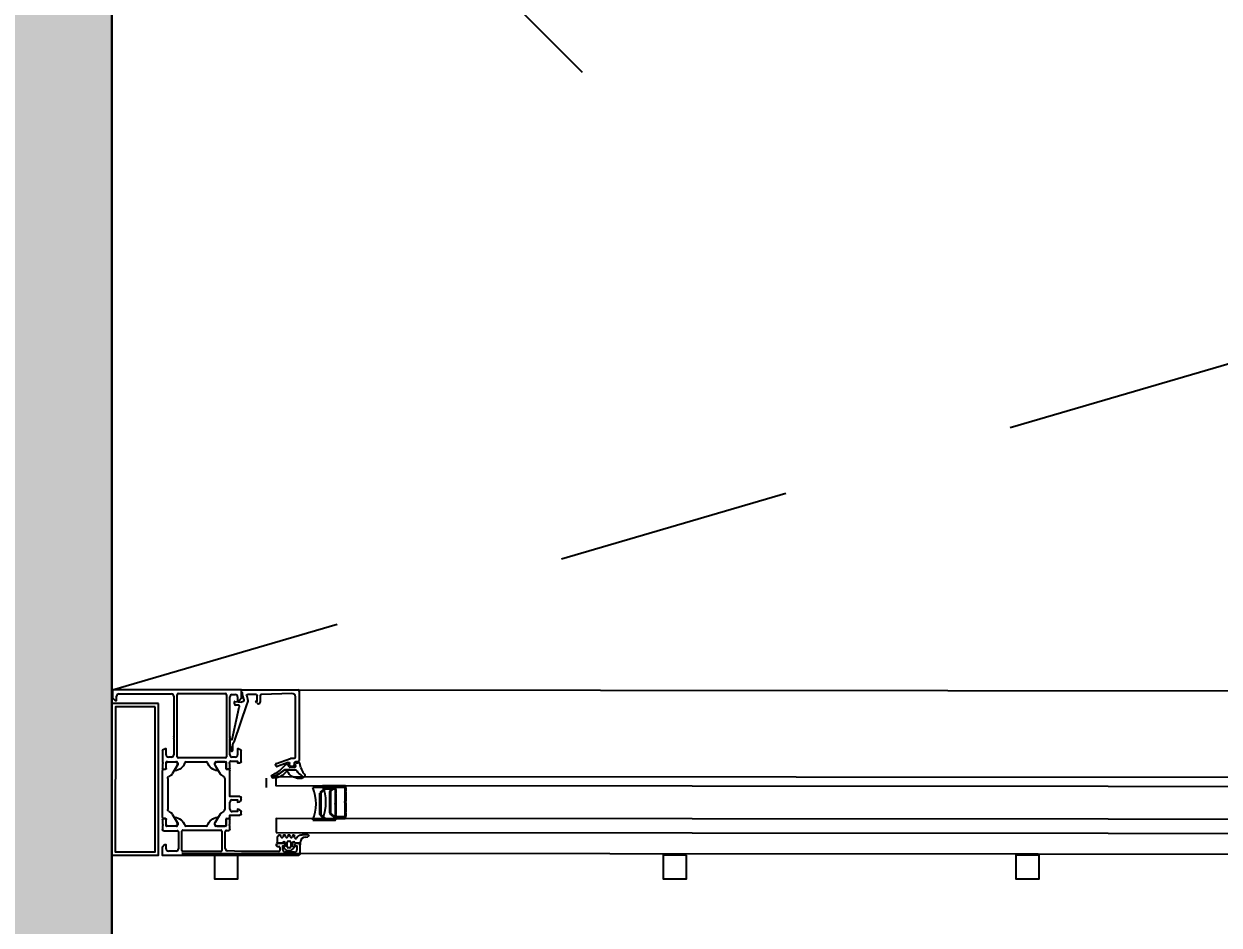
# Model space of a CAD drawing. Header units: metres. Extents: x 493 to 630, y -132 to -15.
# Drawn here: x 530.296 to 530.807, y -92.494 to -92.109 of the extents above; entities that cross this region are included whole.
import ezdxf

# ---------------------------------------------------------------- set-up
doc = ezdxf.new("R2010")
doc.units = ezdxf.units.M
doc.header["$MEASUREMENT"] = 0
doc.header["$PDMODE"] = 3
doc.linetypes.add('HIDDEN2', pattern=[0.1875, 0.125, -0.0625])
for name, color, linetype in [('a_caramida', 2, 'Continuous'), ('a_cote_50', 9, 'Continuous'), ('a_pereti_hasuri', 253, 'Continuous'), ('a_punctat', 40, 'HIDDEN2'), ('a_sticla', 4, 'Continuous'), ('a_tamplarie_ferestre', 6, 'Continuous'), ('a_vederi', 74, 'Continuous'), ('a_vederi subtiri', 124, 'Continuous')]:
    doc.layers.add(name, color=color, linetype=linetype)
doc.styles.get("Standard").update_dxf_attribs({"font": 'ARIALN.TTF'})
doc.dimstyles.new('50 cote', dxfattribs={"dimtxt": 0.09, "dimasz": 0.06, "dimexe": 0, "dimexo": 0, "dimgap": 0.018, "dimtad": 1, "dimdec": 1, "dimlfac": 100, "dimrnd": 0.5, "dimdsep": 46, "dimtxsty": 'Standard', "dimblk": 'OBLIQUE', "dimcen": 0.00045, "dimclrd": 256, "dimclrt": 4, "dimadec": 1, "dimazin": 0, "dimtfac": 1, "dimtdec": 1, "dimtix": 1, "dimtofl": 0, "dimtmove": 0, "dimatfit": 3, "dimldrblk": 'OBLIQUE', "dimfxl": 0, "dimtolj": 1, "dimtzin": 0, "dimarcsym": 0})

# ---------------------------------------------------------------- blocks, each defined once
blk = doc.blocks.new('_Oblique')
at = {"color": 0, "linetype": 'ByBlock', "lineweight": -2}
blk.add_line((-0.5, -0.5), (0.5, 0.5), dxfattribs=at)
blk = doc.blocks.new('*D618')
at = {"layer": 'a_cote_50', "lineweight": -2, "ltscale": 0.3}
blk.add_line((530.5045487134142, -92.09958062453569), (530.5045487134142, -91.6795806245357), dxfattribs=at)
at = {"layer": 'Defpoints', "color": 0, "ltscale": 0.3}
for p in [(530.1283166750782, -91.6795806245357), (530.5045487134142, -91.6795806245357), (530.1283166750782, -92.09958062453569)]:
    blk.add_point(p, dxfattribs=at)
at = {"layer": 'a_cote_50', "lineweight": -2, "ltscale": 0.3, "xscale": 0.06, "yscale": 0.06, "zscale": 0.06}
for p, rotation in [((530.5045487134142, -91.6795806245357), 90), ((530.5045487134142, -92.09958062453569), 270)]:
    blk.add_blockref('_Oblique', p, dxfattribs=dict(at, rotation=rotation))
at = {"layer": 'a_cote_50', "color": 4, "ltscale": 0.3, "insert": (530.4413645387893, -91.88958062453582), "char_height": 0.09, "attachment_point": 5, "rotation": 90}
blk.add_mtext('\\A1;42', dxfattribs=at)
blk = doc.blocks.new('__4FAFA3F2_FC5C_44BB_A64D_ECB77A95FE74_')
at = {"layer": 'a_vederi subtiri'}
for p, q in [((-125.4500011026394, 66.99999999985448), (-125.4500011026394, 70.99999999988358)), ((-125.4500011026394, 61.49999999988358), (-125.4500011026394, 66.99999999985448)), ((-125.0125011026394, 70.99999999988358), (-125.0125011026394, 66.99999999985448)), ((-125.0125011026394, 66.81066017167177), (-125.0125011026394, 70.74999999985448)), ((-125.0125011026394, 66.99999999985448), (-125.0125011026394, 66.81066017167177)), ((-124.6975011024624, 66.81066017167177), (-124.6975011024624, 70.74999999985448)), ((-123.2319736413192, 64.97422835521866), (-124.5975512915757, 66.53488852712326)), ((-124.3562511024065, 71.49999999985448), (-123.2625011026394, 71.49999999985448)), ((-124.3562511024065, 71.13999999989755), (-119.0254425092135, 71.13999999989755)), ((-123.2625011026394, 71.49999999985448), (-123.0437511024065, 71.25)), ((-123.0437511024065, 71.25), (-122.8250011026394, 71.49999999985448)), ((-122.8250011026394, 71.49999999985448), (-118.8896831609309, 71.49999999985448)), ((-118.010319044115, 71.49999999985448), (-114.0750011026394, 71.49999999985448)), ((-117.8745596958324, 71.13999999989755), (-112.5437511026394, 71.13999999989755)), ((-114.0750011026394, 71.49999999985448), (-113.8562511026394, 71.25)), ((-113.8562511026394, 71.25), (-113.6375011026394, 71.49999999985448)), ((-112.3024509134702, 66.53488852712326), (-113.6680285637267, 64.97422835521866)), ((-113.6375011026394, 71.49999999985448), (-112.5437511026394, 71.49999999985448)), ((-112.2025011025835, 70.74999999985448), (-112.2025011025835, 66.81066017167177)), ((-111.8875011026394, 66.99999999985448), (-111.8875011026394, 70.99999999988358)), ((-111.8875011026394, 70.74999999985448), (-111.8875011026394, 66.81066017167177)), ((-111.8875011026394, 66.81066017167177), (-111.8875011026394, 66.99999999985448)), ((-111.4500011026394, 70.99999999988358), (-111.4500011026394, 66.99999999985448)), ((-111.4500011026394, 66.99999999985448), (-111.4500011026394, 61.49999999988358)), ((-124.8202899277676, 66.28033008577768), (-123.4547122775111, 64.71966991398949)), ((-123.4547122775111, 64.71966991398949), (-124.8202899277676, 66.28033008577768)), ((-113.9093287528958, 64.85999999986961), (-122.9906734523829, 64.85999999986961)), ((-122.9906734523829, 64.49999999985448), (-113.9093287528958, 64.49999999985448)), ((-113.9093287528958, 64.49999999985448), (-122.9906734523829, 64.49999999985448)), ((-113.4452899277676, 64.71966991398949), (-112.0797122775111, 66.28033008577768)), ((-112.0797122775111, 66.28033008577768), (-113.4452899277676, 64.71966991398949))]:
    blk.add_line(p, q, dxfattribs=at)
at = {"layer": 'a_vederi subtiri', "extrusion": (2e-16, 2.000000000000001e-16, -1)}
for centre, radius, start, end in [((125.2312511026394, 71.02929687488358), 0.2207031249999999, 352.3718503293429, 187.6281496706571), ((125.2312511026394, 66.97070312485448), 0.2207031249999999, 172.371850329343, 7.628149670657059), ((125.2312511026394, 66.97070312485448), 0.2207031249999999, 172.371850329343, 7.628149670657059), ((124.3060278883204, 70.79394531238358), 0.707838677237907, 356.4405713952564, 85.93127893733272), ((124.2048949212767, 66.80336917506065), 0.8076390920070746, 319.6379859252439, 0.5172471456179616), ((124.2048949212767, 66.80336917506065), 0.8076390920070561, 319.6379859252439, 0.5172471456179616), ((124.3301350313704, 70.77285156247672), 0.3680761121636999, 356.4405713952564, 85.93127893733272), ((124.2775458882097, 66.80686885336763), 0.4199723278436767, 319.6379859252439, 0.5172471456179616), ((118.4500011026394, 71.67726562483585), 0.7872656250000108, 223.0350141754325, 316.9649858245675), ((118.4500011026394, 71.76164062495809), 0.5116406250000021, 210.7555134559261, 329.2444865440739), ((112.5939743169583, 70.79394531238358), 0.7078386772379076, 94.06872106266727, 183.5594286047437), ((112.5698671741411, 70.77285156247672), 0.3680761121637185, 94.06872106266727, 183.5594286047437), ((112.622456317069, 66.80686885336763), 0.4199723278436483, 179.4827528543821, 220.362014074756), ((112.695107284002, 66.80336917506065), 0.8076390920070647, 179.4827528543821, 220.362014074756), ((112.695107284002, 66.80336917506065), 0.8076390920070755, 179.4827528543821, 220.362014074756), ((111.6687511026394, 71.02929687488358), 0.2207031249999999, 352.3718503293429, 187.6281496706571), ((111.6687511026394, 66.97070312485448), 0.2207031249999999, 172.371850329343, 7.628149670657059), ((111.6687511026394, 66.97070312485448), 0.2207031249999999, 172.371850329343, 7.628149670657059), ((118.4500011026394, 44.30178832099773), 18.56821167883212, 67.85273984560007, 112.1472601544), ((122.9823408846278, 65.11756334116217), 0.617619552900235, 270.7730251426407, 319.8915003898574), ((122.9823408846278, 65.11756334116217), 0.617619552900235, 270.7730251426407, 319.8915003898574), ((122.9863405169453, 65.18113293728675), 0.3211621675081091, 270.7730251426407, 319.8915003898574), ((113.9136616881005, 65.18113293728675), 0.3211621675081109, 220.1084996101426, 269.2269748573593), ((113.917661320651, 65.11756334116217), 0.6176195529002321, 220.1084996101426, 269.2269748573593), ((113.917661320651, 65.11756334116217), 0.6176195529002375, 220.1084996101426, 269.2269748573593)]:
    blk.add_arc(centre, radius, start, end, dxfattribs=at)
blk = doc.blocks.new('tampalrie subsol')
at = {"layer": 'a_punctat', "ltscale": 0.5}
blk.add_line((530.3336612805425, -92.39381298310771), (531.2762267808782, -92.11826925848851), dxfattribs=at)
at = {"layer": 'a_sticla'}
for points in [[(530.4036708794027, -92.43080569946576), (531.2933424060091, -92.4315125548551), (531.2933426395996, -92.43551255484819), (530.403671112993, -92.43480569945885)], [(530.4036722809464, -92.45480569942472), (531.2933438075518, -92.45551255481418), (531.2933434571668, -92.44951255482432), (530.4036719305604, -92.4488056994351)]]:
    blk.add_lwpolyline(points, close=True, dxfattribs=at)
at = {"layer": 'a_tamplarie_ferestre', "extrusion": (8.759648353309255e-20, 1.499999997442286e-15, -1)}
blk.add_line((530.3888154886652, -92.39382780732412), (530.4128861767573, -92.39382921299587), dxfattribs=at)
at = {"layer": 'a_tamplarie_ferestre', "extrusion": (2.000116828503526e-16, 2.000510598935577e-16, -1)}
for points in [[(-530.3871153623239, -92.39682725794815), (-530.3871152747008, -92.39832771547044), (-530.3877152502857, -92.39832775050759), (-530.3888152901103, -92.39722783939835), (-530.3888154886642, -92.39382780732457), (-530.3336611690003, -92.39381298310839), (-530.3336609704481, -92.39721298466459), (-530.3347608817949, -92.39831304713393), (-530.3353608878973, -92.39831308217289), (-530.3353609930136, -92.39651307173371)], [(-530.3363610495023, -92.39551313013301), (-530.3588153580841, -92.39552604474473)], [(-530.3613044195497, -92.42239386623945), (-530.3613153499784, -92.39592620752423)], [(-530.3618153791764, -92.3954262367239), (-530.3818153800955, -92.39542740467705)], [(-530.3823153508954, -92.39592743387506), (-530.3823044204667, -92.42239509259028)], [(-530.3848153720164, -92.39582713126136), (-530.3861154208417, -92.3958272071812)], [(-530.3598152996843, -92.39652610314069), (-530.3598049181927, -92.41359377560545)], [(-530.383804949622, -92.413595177151), (-530.3838153136192, -92.39682708049129)], [(-530.3598048597951, -92.41459377560372), (-530.3598044510114, -92.42159377559162)], [(-530.3838044824407, -92.42159517713716), (-530.3838048912244, -92.41459517714927)], [(-530.3550045527309, -92.42009349528624), (-530.355004289941, -92.42459350290792)], [(-530.3565044651314, -92.42159358288015), (-530.3565046111255, -92.41909358288447), (-530.3560046111263, -92.41909355368566)], [(-530.3876046771375, -92.41909539905541), (-530.3871046771388, -92.41909536985659), (-530.3871045311447, -92.42159536985227)], [(-530.3886042949134, -92.42459545744), (-530.3886046187386, -92.42009545745137)], [(-530.3550042315441, -92.42559348990565), (-530.3550041217558, -92.42747350090295)], [(-530.3552042749872, -92.42486670358707), (-530.3552042484984, -92.42532029758624)], [(-530.3565840960715, -92.42747359316976), (-530.3565842572569, -92.4247134580186)], [(-530.3566144685772, -92.42750359203953), (-530.3566142767809, -92.4251035936413)], [(-530.3567042644728, -92.42459346502696), (-530.3610041354425, -92.42459372358516)], [(-530.3571243045959, -92.42460362480787), (-530.360590846088, -92.42460382724576)], [(-530.358804392616, -92.4225937171922), (-530.3575044048247, -92.42259364127594)], [(-530.361289698712, -92.42613432105966), (-530.3591927186974, -92.42976590769965)], [(-530.3615041062437, -92.4250937451537), (-530.3615040653651, -92.42579374973005), (-530.3601218553445, -92.42818749273451)], [(-530.381804391269, -92.42289506339054), (-530.3618043903499, -92.4228938954374)], [(-530.3650293667295, -92.42459395864924), (-530.3737621182808, -92.42459446862145)], [(-530.3786924634676, -92.42819927162381), (-530.3773043592597, -92.42579467243021), (-530.3773044001383, -92.42509466785387)], [(-530.3775195567493, -92.4261349927879), (-530.379615955387, -92.42976691506917)], [(-530.3778044293365, -92.42459470468296), (-530.3821044548023, -92.4245949483383)], [(-530.3816951958481, -92.42460496524106), (-530.3782186543682, -92.42460461086696)], [(-530.3821945676293, -92.42750501303405), (-530.3821951436208, -92.42510501469738)], [(-530.3822244480027, -92.42471495534542), (-530.3822242868254, -92.42747495316772)], [(-530.3836043858839, -92.4253218187583), (-530.3836044123727, -92.42486822475897)], [(-530.3838042611414, -92.42747504543448), (-530.3838043709297, -92.42559503443775)], [(-530.3841042942493, -92.42429519922726), (-530.3871043124358, -92.42429537442129), (-530.387104265718, -92.42509536984264), (-530.388104265716, -92.42509542061103)], [(-530.3861044728676, -92.42259531145291), (-530.3848044240423, -92.42259523553307)], [(-530.3550029179033, -92.44838349796382), (-530.3550040905283, -92.42830349799854)], [(-530.3553041042354, -92.42777351842179), (-530.3562840785536, -92.42777357564998)], [(-530.3555041197262, -92.42780352719822), (-530.3563144510583, -92.42780357451969)], [(-530.3572038907178, -92.43170798846742), (-530.3572031157064, -92.44497926444447)], [(-530.3585977215329, -92.43034036502868), (-530.3577039432909, -92.4308419916679)], [(-530.3785333947551, -92.42838927240567), (-530.3785737081573, -92.42839474503577)], [(-530.3802108605838, -92.43034146763895), (-530.3810940402577, -92.43083733183923)], [(-530.3816044724412, -92.4317093987506), (-530.3816031229824, -92.44498050955403)], [(-530.3833048684518, -92.42780512506963), (-530.3824945371224, -92.42780504353769)], [(-530.3825242693052, -92.42777497068656), (-530.3835042436223, -92.42777502791475)], [(-530.3881034027352, -92.43939541268062), (-530.383803092157, -92.4393951615526), (-530.3838048176071, -92.428305175909)], [(-530.3838030785037, -92.44489516156105), (-530.3838032536966, -92.44189516156624)], [(-530.3848033197219, -92.44089521996605), (-530.3871033380285, -92.44089535428171), (-530.3871032567426, -92.44189535427867), (-530.3878622712818, -92.44169239567324)], [(-530.3886033555247, -92.44072643553127), (-530.3886033811648, -92.43989544187903)], [(-530.3577030671316, -92.44584531964196), (-530.3585967867799, -92.44634705066679)], [(-530.3591917168465, -92.44692157748474), (-530.3612882726945, -92.45055340901743)], [(-530.3796142109306, -92.44692258879488), (-530.3775170737204, -92.45055408466104)], [(-530.3810925134594, -92.44585247264192), (-530.3802092329609, -92.44634815722165)], [(-530.3838027757936, -92.44838517980472), (-530.3838029325095, -92.44739516155673), (-530.3881029355539, -92.4473954126668)], [(-530.3878620723791, -92.44509840152674), (-530.3871031044379, -92.44489535427479), (-530.3871030460402, -92.44589535427306), (-530.3848030277336, -92.44589521995741)], [(-530.3886029723811, -92.44689544186693), (-530.3886030209093, -92.44606444821599)], [(-530.3550027134986, -92.45209268219978), (-530.3550026258547, -92.45359349487919)], [(-530.3550028816837, -92.44921268420481), (-530.3550027718954, -92.45109269520148)], [(-530.3552027569406, -92.45136591088058), (-530.3552027304518, -92.45181950487986)], [(-530.3562828735198, -92.44891275895279), (-530.3553028992028, -92.44891270172454)], [(-530.3563132200358, -92.44888357448323), (-530.3555028887037, -92.44888352716177)], [(-530.3565826947755, -92.45197358714879), (-530.3565828560004, -92.44921277647157)], [(-530.3566127304111, -92.45158359036142), (-530.356613202516, -92.44918359200207)], [(-530.3610023836353, -92.45209384524841), (-530.3567026877678, -92.45209359415625)], [(-530.3605892413208, -92.45208382119827), (-530.3571126998287, -92.45208361817643)], [(-530.3601210979915, -92.44850097345434), (-530.3615024537118, -92.45089387444929), (-530.3615024128334, -92.45159387444815)], [(-530.3738026601696, -92.4520947224544), (-530.3650024251327, -92.4520942085413)], [(-530.3773027308814, -92.45159479714968), (-530.3773027717598, -92.45089479715082), (-530.3786844069504, -92.44850205750808)], [(-530.3821027273551, -92.45209507745906), (-530.3778027016821, -92.45209482634763)], [(-530.3782158600942, -92.45208460872428), (-530.3816924015744, -92.45208496309837)], [(-530.3821924510306, -92.45158501532566), (-530.3821923631214, -92.44918501692152)], [(-530.3822228955403, -92.44921508647181), (-530.3822227343629, -92.45197508446702)], [(-530.3824923936251, -92.44888504742826), (-530.3833027249542, -92.4488851289602)], [(-530.3835028873765, -92.44891516121979), (-530.3825229130595, -92.44891510399154)], [(-530.3836027166255, -92.45182197605445), (-530.3836027431144, -92.45136838205528)], [(-530.383802619915, -92.45349517825699), (-530.3838027016717, -92.45209517673354)], [(-530.3838027600686, -92.45109518973524), (-530.3838028698568, -92.44921517873857)], [(-530.355502596655, -92.45409352407714), (-530.3613025844379, -92.4540938627828)], [(-530.3618025552381, -92.4545938919808), (-530.3618021347752, -92.46179388891662)], [(-530.3632021063883, -92.46249396774024), (-530.3632025852484, -92.45429397831649)], [(-530.363702614446, -92.45379400751617), (-530.3799026085052, -92.45379495355783)], [(-530.3804025793058, -92.45429498275578), (-530.3804021004457, -92.46249497217954)], [(-530.3818021436557, -92.4616505713964), (-530.3818025615208, -92.45449506146)], [(-530.3823025907183, -92.45399509065967), (-530.3833025907165, -92.4539951490573)], [(-530.3565021469919, -92.46179357940971), (-530.3565022462678, -92.4600935824644), (-530.355902240165, -92.46009354742549), (-530.35480216983, -92.46119348165993), (-530.3548019712779, -92.46459348325627), (-530.4133019697425, -92.46459689951902)], [(-530.3608020763797, -92.4627938306364), (-530.3575020885921, -92.46279363792488)], [(-530.40470205709, -92.46299639887033), (-530.3888020632205, -92.46299547034798), (-530.3827450479972, -92.46264900151962)], [(-530.4037022264447, -92.46009633883259), (-530.4037022147653, -92.4602963357805)], [(-530.404202185566, -92.4607963649785), (-530.4047021855652, -92.46079639417732)], [(-530.4070022739487, -92.4595965315468), (-530.404202255643, -92.45959636803232)], [(-530.405202156365, -92.46129642337527), (-530.4052020862875, -92.46249642795081)], [(-530.4065021162762, -92.46229649929157), (-530.406502215552, -92.46059650234625), (-530.4075022155498, -92.46059656074388), (-530.4075022447487, -92.46009656074474)], [(-530.4115022447418, -92.46009679433539), (-530.4115022155429, -92.46059679433452), (-530.4125022155416, -92.46059685273221), (-530.4125021162658, -92.46229684967753)], [(-530.4133022617308, -92.45959689945133), (-530.412002243422, -92.4595968235333)], [(-530.41380199894, -92.46409692873178), (-530.4138022325307, -92.46009692864928)], [(-530.3799020712473, -92.46299494297986), (-530.3637020771881, -92.4629939969382)], [(-530.4115020578694, -92.46329679139731), (-530.4075020273586, -92.46329655780491)]]:
    blk.add_lwpolyline(points, dxfattribs=at)
at = {"layer": 'a_tamplarie_ferestre', "extrusion": (8.759648353309255e-20, 1.499999997442286e-15, -1)}
for points in [[(-530.3898079695314, -92.39778022205151), (-530.3891011157654, -92.39516148050252)], [(-530.3909912705219, -92.3964204104653), (-530.391510780076, -92.39835969556744)], [(-530.3950017604958, -92.39579121520786), (-530.391474263211, -92.39579101362104)], [(-530.3952701742967, -92.3993224299863), (-530.3949015898087, -92.39869120337882), (-530.395501590189, -92.39869123794053), (-530.395501728435, -92.39629124333284)], [(-530.4133861478083, -92.39429229211852), (-530.4133750225137, -92.42409682742121)], [(-530.3858015424727, -92.39982161191979), (-530.3858015972799, -92.39888309498856)], [(-530.3859104114703, -92.39878349003546), (-530.3887548110941, -92.39903518045482)], [(-530.3839910954063, -92.41795986536837), (-530.383991287536, -92.41466984071783)], [(-530.3843909977702, -92.41978857830006), (-530.3843910633913, -92.41866922843312)], [(-530.4033749266872, -92.42609674373503), (-530.4033749453183, -92.42577770462881)], [(-530.4037038785998, -92.42530790813848), (-530.40969417512, -92.42312680058276)], [(-530.4087039228281, -92.42487050771828), (-530.4040460029541, -92.42656659514566)], [(-530.4093749133544, -92.42609659001292), (-530.4093749575029, -92.4253405933101)], [(-530.410874882246, -92.42659667760844), (-530.4098748841548, -92.42659661921093)], [(-530.4113749679344, -92.42509671062439), (-530.411374909537, -92.42609670680801)], [(-530.4128749952229, -92.42459679822164), (-530.4118749971325, -92.42459673982412)]]:
    blk.add_lwpolyline(points, dxfattribs=at)
for points in [[(-530.4098652710358, -92.42309662627295), (-530.4113750847287, -92.42309671444238, -0.4142048407650049), (-530.4118751139275, -92.42259674364223), (-530.4118860018363, -92.39685719876367, -0.426752481241578), (-530.4103220920495, -92.39535911086377), (-530.3972803673131, -92.39577186497117, -0.4017347394656232), (-530.3968017278819, -92.39627137929007), (-530.3968015624918, -92.39910351526119)], [(-530.3841654374778, -92.41460275120644), (-530.3845099767319, -92.41498351627027, -0.4930404387425781), (-530.3848246255639, -92.41502496225738), (-530.3878229807807, -92.40127496368838, -0.637079024899166), (-530.3875130482752, -92.4004233072704), (-530.386257934402, -92.40031973122423)], [(-530.3911224508355, -92.39980857120794), (-530.3854769778708, -92.416211033986, -0.1989123673822696), (-530.384891108847, -92.41762521333735), (-530.3848909825099, -92.41978860749796)]]:
    blk.add_lwpolyline(points, format="xyb", dxfattribs=at)
at = {"layer": 'a_tamplarie_ferestre'}
for points in [[(530.3533179149707, -92.39960665318485), (530.3333179150044, -92.39960548523176), (530.3333047358244, -92.46458062453573), (530.3533047357907, -92.46458179248881)], [(530.3518178273764, -92.4011065655858), (530.3348178274056, -92.40110557282567), (530.3348048234186, -92.46308071213483), (530.3518048233894, -92.46308170489496)]]:
    blk.add_lwpolyline(points, close=True, dxfattribs=at)
for centre, radius, start, end in [((530.3363610489679, -92.39651318609442), 0.001000055961707848, 89.99996944249592, 179.9934479672238), ((530.3588152936161, -92.39652605081211), 0.001000006069137505, 359.9970017922097, 89.99630632937387), ((530.3618153527178, -92.39592623946409), 0.0005000027408632962, 89.99696812901534, 179.9963399795439), ((530.3818153481552, -92.39592740741695), 0.0005000027408632962, 359.9969681420429, 89.99633999256824), ((530.3848153684237, -92.39682718607163), 0.001000054809777459, 89.99979419586676, 179.993951058712), ((530.3861152759938, -92.39682729350149), 0.001000086330796236, 0.002036908487564207, 89.99170150663187), ((530.412886144829, -92.3943292138169), 0.0005000008220376725, 359.9968746188756, 89.99634129532343), ((530.386301539054, -92.39982163964972), 0.0004999965822622361, 179.9968223621076, 264.9968851410112), ((530.3859015972789, -92.39888310082831), 9.99999999976363e-05, 84.94327835539706, 179.9966540607951), ((530.3900618672257, -92.39874783438906), 0.001500000063743287, 314.9958618900167, 14.99645039882305), ((530.3960024913436, -92.39897948800855), 0.0008086392632466715, 205.0935583404191, 351.1772781162137), ((530.359279913202, -92.41409374494722), 0.0007249824704847862, 316.3925156600931, 43.60079246149203), ((530.3843297597633, -92.41409520779953), 0.0007248836686813677, 136.3850773294907, 223.6082307920967), ((530.384091287535, -92.41466984655764), 9.9999999997635e-05, 42.14070002754162, 179.9966540607951), ((530.3575044839458, -92.42159362246386), 0.001000018815337834, 179.9977320711778, 269.9954667818121), ((530.3588044820824, -92.42159374826653), 0.0009999689290966405, 269.9948737415891, 359.9984343734776), ((530.3848045412403, -92.42159517674068), 0.001000058799433805, 180.0000227251864, 269.9932853964016), ((530.3843097520347, -92.41796564784724), 0.0003187090900802912, 178.9604004864517, 239.2428055809888), ((530.3846409892329, -92.41980412571732), 0.0002504744573857769, 176.4412562264918, 3.552051895096805), ((530.3861044437541, -92.4215952240522), 0.001000087401268234, 270.0016679486675, 359.9916469928368), ((530.3549253800722, -92.42532594196004), 0.0002789255417305549, 286.4212486188584, 1.159524135465188), ((530.3549254378715, -92.4248610188956), 0.0002788950563208237, 358.832064685055, 73.57677764990743), ((530.3567042572573, -92.42471346502631), 0.0001199999999971598, 89.9965547126803, 179.9966540607951), ((530.3571192724656, -92.42510862043949), 0.000505020702843156, 89.42908361551518, 179.4296885795372), ((530.3604484776362, -92.42559363700812), 0.0009999960709008262, 327.2696379610711, 81.8150460083559), ((530.3610041191266, -92.42509371070261), 0.00049998711776212, 359.9960520966998, 89.99813029087304), ((530.3618044222893, -92.42239389269756), 0.0005000027408632892, 179.9969681420429, 269.9963399925682), ((530.3650293375307, -92.42509395864838), 0.000499999999988166, 89.99665406079184, 163.042252196781), ((530.373762089082, -92.42509446862059), 0.0004999999999879989, 17.28620677251635, 89.99665406079184), ((530.3778043872559, -92.42509469179893), 0.0004999871177621113, 89.99517783070843, 179.9972560248868), ((530.3818044177267, -92.42239506065042), 0.0005000027408633034, 269.9969681290153, 359.9963399795439), ((530.3821044480022, -92.42471494833771), 0.0001199999999971626, 359.9966540607951, 89.99675340890336), ((530.3838832536488, -92.42532749570333), 0.0002789255417305544, 178.8337839861233, 253.5720595027292), ((530.38388325015, -92.42486257263445), 0.0002788950563208143, 106.4165304716754, 181.1612434365327), ((530.3841044292885, -92.42459519919683), 0.0002999999999929288, 90.02579046865434, 179.9710163848052), ((530.4038749266864, -92.42609677293385), 0.0004999999999881739, 179.9966540607951, 290.0080725121486), ((530.4038749453175, -92.42577773382763), 0.0004999999999881392, 110.0069078348648, 179.9966540607951), ((530.4098749211139, -92.42609661145289), 0.0005000077593987788, 179.9975432034351, 269.9957649189554), ((530.4098652418369, -92.42359662627209), 0.0004999999999882194, 89.99665406079184, 110.0069078348648), ((530.4108749053634, -92.42609667343473), 0.0005000041742330563, 269.9973509517598, 359.9961757363105), ((530.4128750143514, -92.42409679005831), 0.0005000081636808578, 269.9978080902266, 359.9957185978821), ((530.3555040878487, -92.42830352451833), 0.0004999973210933301, 89.99634707955651, 179.9969610420271), ((530.3578937243476, -92.42901583191727), 0.001499999999964502, 297.9909086973345, 329.9966574602781), ((530.3806044724462, -92.4317092970667), 0.0009999999999763505, 359.9941739405862, 60.68782095970379), ((530.3824945676278, -92.4275050435393), 0.0002999999999929101, 179.9941739405862, 269.9941739405894), ((530.3848033713384, -92.44189533762213), 0.001000117657443958, 90.0029570640323, 179.9899139245605), ((530.3578926349003, -92.44767150154561), 0.001499999999964521, 29.99665066130326, 62.00239942425749), ((530.3806031229877, -92.44498040787019), 0.0009999999999763557, 299.3005269250615, 359.9941739405862), ((530.3848030527184, -92.44489524573933), 0.0009999742183944547, 179.9951768145658, 269.998568440015), ((530.3549238926752, -92.45182515700444), 0.0002788950563208394, 286.4165304716754, 1.161243436533051), ((530.3549238891762, -92.45136023393584), 0.0002789255417305552, 358.8337839861233, 73.57205950272922), ((530.3555029152235, -92.44838352984144), 0.0004999973210861573, 179.9963470795598, 269.9969610420271), ((530.3567026947755, -92.4519735941565), 0.0001199999999971633, 179.9966540607951, 269.9966540607918), ((530.3571127263876, -92.45158362219965), 0.0004999959774337581, 179.996351580579, 269.9969565410079), ((530.360446988475, -92.45109399481456), 0.00099999607090083, 278.1782621132383, 32.72367016051069), ((530.3610024128342, -92.45159384524928), 0.0004999999999881703, 269.9966540607918, 359.9966540607951), ((530.3650024543315, -92.45159420854216), 0.0004999999999883186, 197.7436517637244, 269.9966540607918), ((530.3738026893684, -92.45159472245527), 0.0004999999999882074, 269.9966540607918, 342.2496563578595), ((530.377802730881, -92.4515948263485), 0.0004999999999881765, 179.9966540607951, 269.9966540607918), ((530.3821027343629, -92.45197507745931), 0.0001199999999971633, 269.9966540607918, 359.9966540607951), ((530.3824923631199, -92.4491850474266), 0.0002999999999929065, 89.99417394058943, 179.9941739405862), ((530.3838815537404, -92.45182766074586), 0.0002788950563208455, 178.832064685055, 253.5767776499074), ((530.38388161154, -92.45136273768102), 0.0002789255417305512, 106.4212486188584, 181.1595241354648), ((530.3613025588784, -92.45459385914288), 0.0004999963606447851, 359.9962370162867, 89.99707109878631), ((530.3637025852471, -92.4542940075153), 0.0004999999999881765, 89.99665406079184, 179.9966540607951), ((530.3799025793063, -92.45429495355697), 0.0004999999999881836, 359.9966540607951, 89.99665406079184), ((530.3823025615195, -92.45449509065881), 0.0004999999999881836, 89.99665406079184, 179.9966540607951), ((530.3575021160033, -92.46179366890928), 0.0009999690159288553, 179.9948718916832, 269.9984294034665), ((530.360802114868, -92.46179381072668), 0.001000019910524333, 269.9977948053543, 359.9955201361547), ((530.363702106387, -92.46249399693906), 0.0004999999999881765, 179.9966540607951, 269.9966540607918), ((530.3799021004462, -92.46249494298073), 0.0004999999999881765, 269.9966540607918, 359.9966540607951), ((530.3828021344442, -92.4616506415044), 0.0009999907912387554, 179.9959830702154, 266.7273782432525), ((530.4047020899278, -92.46249640251082), 0.0004999963606570515, 269.9962370227971, 359.9970847646883), ((530.4047021536248, -92.46129639691716), 0.0005000027408632843, 359.9969681420429, 89.99633999256824), ((530.4075020690686, -92.46229660500765), 0.000999952798118541, 179.9939426298858, 269.9976101007223), ((530.4115020730447, -92.46229674817116), 0.001000043226228888, 269.9991305723691, 359.9941843691416)]:
    blk.add_arc(centre, radius, start, end, dxfattribs=at)
at = {"layer": 'a_tamplarie_ferestre', "extrusion": (8.759648353309255e-20, 1.499999997442286e-15, -1)}
for centre, radius, start, end in [((-530.3886180865289, -92.39529091817043), 0.0005000713486215686, 113.2429463128766, 164.9988518943685), ((-530.3914742589714, -92.3962910306097), 0.0005000169887408081, 345.0040409741454, 90.00048580369246), ((-530.3950017323159, -92.39629121132738), 0.0004999961203540095, 90.00322921234229, 180.0036675715505), ((-530.3888420267735, -92.39803898830043), 0.00100000269142326, 165.0031729876738, 275.0034337215014), ((-530.383891063392, -92.41866919912084), 0.0004999999999885264, 120.7571944190112, 180.0033589431506), ((-530.4088745419481, -92.42534093833191), 0.0005004156736208125, 70.06494436633787, 179.960496251092), ((-530.4118749659701, -92.42509673786012), 0.0004999980369683451, 0.003120993288588456, 90.00357088594855)]:
    blk.add_arc(centre, radius, start, end, dxfattribs=at)
at = {"layer": 'a_tamplarie_ferestre', "extrusion": (2.000116828503526e-16, 2.000510598935577e-16, -1)}
for centre, radius, start, end in [((-530.3560045870934, -92.42009358805112), 0.001000034366135351, 0.00531487130270949, 90.00137700711107), ((-530.3876045312642, -92.4200954865187), 0.001000087474370509, 90.00835719551797, 179.9983346828914), ((-530.3598814504322, -92.42352424178168), 0.004881891175918552, 196.957747803219, 265.6636939936709), ((-530.3789402261965, -92.42348302590628), 0.004923085062686921, 274.7401855316065, 342.7137932274837), ((-530.3783608643679, -92.42559444340722), 0.0009999960709008255, 327.2788099593603, 81.82421800740018), ((-530.3816951476464, -92.42510496121614), 0.0004999959774337529, 90.00552357919355, 180.0061285396306), ((-530.3881043256538, -92.42459545135418), 0.0004999692599016981, 180.0006973792653, 270.0068687716495), ((-530.3553041217547, -92.42747351842226), 0.0002999999999929173, 270.0033459392081, 0.003345939204910819), ((-530.3562840960728, -92.42747357565045), 0.0002999999999929173, 180.0033459392045, 270.0033459392081), ((-530.3563144685777, -92.42750357452022), 0.0002999999999929173, 180.0033459392045, 270.0033459392081), ((-530.3582038911247, -92.4317080476595), 0.001000000408674854, 0.003391454214703508, 60.00346473953554), ((-530.3602402371228, -92.42825584947948), 0.0001366999999967652, 265.6636939936709, 30.00326446943858), ((-530.3785655023414, -92.42825594956807), 0.0001390378262387835, 155.9430756562157, 266.6165183608196), ((-530.3809150697933, -92.4290170472415), 0.00149999999996451, 298.0000806928284, 330.0058294605141), ((-530.3825242868245, -92.42747497068703), 0.0002999999999929137, 270.0033459392081, 0.003345939204910819), ((-530.3833048176097, -92.42830512506706), 0.0004999999999881799, 90.00582605941058, 180.0058260594134), ((-530.3835042611415, -92.42747502791522), 0.0002999999999929102, 180.0033459392045, 270.0033459392081), ((-530.3876023997315, -92.44072576247984), 0.001000956019629054, 180.0385261746056, 254.9522860350736), ((-530.3881033588531, -92.43989543499029), 0.000500022311629201, 90.0050282716784, 180.0007893537823), ((-530.3582031161134, -92.44497932204771), 0.001000000408674858, 300.0032271388764, 0.003300424195121046), ((-530.3809131728113, -92.44767272080517), 0.001499999999964529, 30.00582265919023, 62.01157142295874), ((-530.3876018283158, -92.44606517977016), 0.00100119286071296, 105.0661458664767, 179.958134971582), ((-530.388102942707, -92.44689538298914), 0.0005000296776441325, 180.0067464917886, 270.000819642841), ((-530.3553028816835, -92.44921270172406), 0.0002999999999929066, 0.003345939204910819, 90.00334593920817), ((-530.3562828560006, -92.44921275895231), 0.0002999999999929064, 90.00334593920817, 180.0033459392045), ((-530.3563132025165, -92.44918357448276), 0.0002999999999929082, 90.00334593920817, 180.0033459392045), ((-530.3602407172663, -92.44843192054734), 0.0001381197846450354, 330.0033459416881, 95.62592347819232), ((-530.359764091685, -92.45327038179894), 0.004999999999881607, 95.62592347819232, 162.2563482362754), ((-530.3790408562098, -92.4532715075168), 0.004999999999881793, 17.75034364214046, 84.38076840021141), ((-530.3783582713911, -92.45109480512534), 0.000999996070900831, 278.1874341082417, 32.73284215956483), ((-530.3785647957409, -92.44843299063061), 0.000138119784645033, 84.38076840021141, 210.0033459367247), ((-530.3816924550556, -92.45158496712381), 0.0004999959774337601, 180.0055235791997, 270.0061285396278), ((-530.3825228955401, -92.44921510399107), 0.0002999999999929013, 0.003345939204910819, 90.00334593920817), ((-530.3833027757962, -92.44838512896277), 0.0004999999999881746, 180.0058260594134, 270.0058260594105), ((-530.3835028698571, -92.44921516121931), 0.0002999999999929066, 90.00334593920817, 180.0033459392045), ((-530.3555026120536, -92.4535935378772), 0.0004999862001939236, 270.0017645246723, 0.004927347226328121), ((-530.3833026199154, -92.45349514905817), 0.0004999999999881747, 180.0033459392045, 270.0033459392081), ((-530.404202201882, -92.46029637786015), 0.0004999871185779335, 270.0018697872923, 0.004822097633539327), ((-530.4042022126447, -92.46009635423061), 0.0004999862001939582, 0.001764531186042677, 90.00492735374662), ((-530.4070021960111, -92.46009658027882), 0.0005000487381371208, 90.00893009515015, 179.9977617767483), ((-530.4120021939715, -92.46009677276086), 0.0004999492300512523, 359.9975274957672, 90.00566721446855), ((-530.4133022361716, -92.4600968958114), 0.0004999963606447728, 90.00292890121372, 180.0037629837129), ((-530.413302002584, -92.46409690316332), 0.0004999963568365368, 180.0029299629588, 270.0037634201395)]:
    blk.add_arc(centre, radius, start, end, dxfattribs=at)
at = {"layer": 'a_vederi subtiri'}
blk.add_line((530.3994992323076, -92.4355960934216), (530.3994994658982, -92.43159609342851), dxfattribs=at)
for points in [[(530.3937601683704, -92.39381500466405), (531.2852913881084, -92.39463535450194), (531.2852906386997, -92.33950610369494), (531.1943899496933, -92.33950690028713), (531.1943900492739, -92.34683239618518), (531.2657117352041, -92.34683186574354), (531.265712383276, -92.39450636984044)], [(530.4084886839448, -92.42549657066306), (530.4082333555164, -92.42549655575252)], [(530.4091364359956, -92.42669926143557), (530.4087706475116, -92.42569407427672)], [(530.4116136366438, -92.42689680085957), (530.4094183325465, -92.42689667265896)], [(530.411797798448, -92.42566138010525), (530.411911285729, -92.42655917838064)], [(530.4134306296738, -92.42505399228006), (530.4120375995949, -92.42532453641465)], [(530.4142244640093, -92.42721046453451), (530.4137873995764, -92.42528077665017)], [(530.4049230949497, -92.42974961936685), (530.4070157962341, -92.42819832998035)], [(530.4070157959421, -92.42820332998039), (530.4049230946578, -92.42975461936678)], [(530.411645175548, -92.42800207329756), (530.4076178383667, -92.42800183811053)], [(530.4076178386587, -92.42799683811054), (530.4116451758399, -92.42799707329758)], [(530.4126437757428, -92.43155219389965), (530.414703793732, -92.43155170691634)], [(530.4147598447094, -92.4315486334551), (530.4147364622621, -92.43105676017913)], [(530.4147364625542, -92.4310517601792), (530.4147598450013, -92.43154363345505)], [(531.2788439178296, -92.46450605487145), (530.3632644047354, -92.4638165584976)]]:
    blk.add_lwpolyline(points, dxfattribs=at)
at = {"layer": 'a_vederi subtiri', "extrusion": (2.000175226159303e-16, 3.000510597230432e-16, -1)}
for points in [[(-530.4047132051968, -92.45598300899567), (-530.4040505335809, -92.45699652224366), (-530.4040504167862, -92.45899651024021)], [(-530.4056773908595, -92.4567266904534), (-530.4054215215926, -92.45605880655106)], [(-530.4066774219096, -92.45606658686714), (-530.406424428181, -92.45672673407867)], [(-530.4076773833447, -92.45672682682178), (-530.4074244592312, -92.45606663049236)], [(-530.4086774218998, -92.4560667036566), (-530.4084244206662, -92.45672687044694)], [(-530.4096773833575, -92.4567269436213), (-530.4094244592196, -92.45606674728637)], [(-530.4106770481651, -92.45606779566853), (-530.4104244206776, -92.45672698724317)], [(-530.4114505183592, -92.45689778738509), (-530.4114505584681, -92.45621096249775)], [(-530.4129286468386, -92.45657396833693), (-530.412321805836, -92.45723212826684)], [(-530.4170912834196, -92.45580097979061), (-530.4146932385839, -92.45580083975048)], [(-530.4160074800883, -92.45677871520647), (-530.4170832387224, -92.45665199232226)], [(-530.4043504022661, -92.45929653075919), (-530.4064503782625, -92.45929665339278)], [(-530.4068359509123, -92.4614089129129), (-530.4078771881677, -92.46245026778965)], [(-530.4074503782608, -92.45929671179047), (-530.4074503018397, -92.46060534489348)], [(-530.4082307323271, -92.46259673436683), (-530.4098696357654, -92.46259683007494)], [(-530.4082502728243, -92.46089674250507), (-530.4082503837789, -92.45899675850833)], [(-530.4093502646234, -92.46139680674284), (-530.4087502436245, -92.46139677170308)], [(-530.4087504129767, -92.45849678770807), (-530.4093504339756, -92.45849682274789)], [(-530.4098504047761, -92.45899685194584), (-530.4098502938215, -92.46089683594252)], [(-530.4102231970286, -92.46245040479133), (-530.4112645709056, -92.46140915653385)], [(-530.4106503138341, -92.46060553456377), (-530.4106503902553, -92.45929689866361)], [(-530.4116503902536, -92.45929695706118), (-530.4135503692503, -92.45929706801545), (-530.4135503166932, -92.46019705601393)], [(-530.4139503340512, -92.45979708537331), (-530.4140279613915, -92.4588327311138)]]:
    blk.add_lwpolyline(points, dxfattribs=at)
at = {"layer": 'a_vederi subtiri'}
for centre, radius, start, end in [((530.3948118154057, -92.4155827603154), 0.0163409220760644, 296.736010357696, 316.4455204384836), ((530.4094183500657, -92.42659667265949), 0.000299999999992913, 199.9964906635433, 269.9966540607918), ((530.411613654163, -92.4265968008601), 0.0002999999999929075, 269.9966540607918, 7.204333159518455), ((530.4013118964026, -92.42483853659573), 0.006099887101392956, 273.3941609718128, 306.2998217027513), ((530.407617780261, -92.42899683810882), 0.0009999999999763568, 89.99665406079184, 127.0121256587993), ((530.4082493169298, -92.4292128352678), 0.0004762922707111376, 17.91271857432425, 141.4281319477), ((530.4116451174423, -92.42899707329585), 0.0009999999999763516, 21.39310574108661, 89.99665406079184), ((530.4160636275949, -92.42667823570523), 0.003999999999905443, 209.3253478394699, 242.2763502150095), ((530.4137375905516, -92.43109924410041), 0.0009999999999763377, 2.721651698622162, 62.27635021500952), ((530.4191742572788, -92.42608148858275), 0.005076912458413897, 192.8485381440074, 223.5553661726811), ((530.4060509178784, -92.45658359060619), 0.0003999999999905423, 200.9620565349714, 339.0312515919912), ((530.4080509103635, -92.45658372697451), 0.0003999999999905419, 200.9620565349714, 339.0312515919912), ((530.4100509103749, -92.45658384377069), 0.0003999999999905415, 200.9620570533783, 339.0312515919912), ((530.4119504931618, -92.45689731200733), 0.0004999750288193881, 180.0544770131231, 317.9587110446068), ((530.4162707069432, -92.45901326474112), 0.002249999999946794, 96.71840200921079, 175.397801733169), ((530.4069503782329, -92.45929717646763), 0.0005000002439016094, 0.05324806165658553, 179.9400600599325), ((530.4071503018403, -92.46060532737417), 0.0002999999999929057, 260.2586873261778, 359.9966540607951), ((530.4087504442649, -92.46089660028244), 0.0005001714608795215, 180.0162919330727, 269.977016191775), ((530.4087503810524, -92.45899678498145), 0.0004999972743997995, 89.99634173174643, 179.9969663930941), ((530.4093501150631, -92.4608966279637), 0.0005001788015072355, 270.017132226512, 359.9761759015912), ((530.4093502621349, -92.45899696537228), 0.000500142653954159, 0.01299401138391398, 89.98031411672149), ((530.4109503138336, -92.46060555208308), 0.0002999999999929062, 179.9966540607951, 279.7363007413979), ((530.4111503902257, -92.45929742204899), 0.0005000002442085207, 0.05328365619759385, 179.9400244653874)]:
    blk.add_arc(centre, radius, start, end, dxfattribs=at)
at = {"layer": 'a_vederi subtiri', "extrusion": (3.660225694997133e-24, 6.273976574179546e-20, -1)}
for centre, radius, start, end in [((-530.4174855115772, -92.43722004839273), 0.015000302720351, 43.77522149214428, 50.9951183573954), ((-530.4082333379971, -92.42579655575199), 0.0002999999999929002, 50.9951183573954, 90.00334593920817), ((-530.4084886664227, -92.42579661836677), 0.0003000477042415295, 90.00334593920817, 160.0159042471677), ((-530.4120947947297, -92.42561903381116), 0.0002999999999928998, 351.8853530985842, 79.00925388109361), ((-530.4134948106155, -92.42534704655279), 0.0002999999999930683, 77.6468600304441, 167.2381192511253), ((-530.4023666067359, -92.43084431145311), 0.0006979315997486337, 353.5508238028107, 73.06219017026588), ((-530.4023666177428, -92.43084932341472), 0.0006979967121983896, 269.6058208887445, 353.5508238028107), ((-530.4013119560299, -92.42483361737149), 0.00609978687464317, 233.7001782972486, 266.6058390281871), ((-530.402412405577, -92.42455798054598), 0.006989443233497909, 218.5718680523, 270.3359823507258), ((-530.4076177799691, -92.4290018381088), 0.000999999999976361, 52.98787434120075, 90.00334593920817), ((-530.412476497665, -92.42737712539147), 0.004134773588893481, 276.3602100411625, 335.8868883671877), ((-530.4116451171503, -92.42900207329583), 0.0009999999999763508, 90.00334593920817, 158.6068942589134), ((-530.41264306655, -92.42855219398356), 0.002999999999929044, 269.9864554116795, 282.0171619865843), ((-530.4160636278868, -92.42667323570524), 0.003999999999905444, 297.7236497849905, 330.6746521605301), ((-530.4137375902596, -92.43110424410045), 0.0009999999999763388, 117.7236497849905, 177.2783483013779), ((-530.4146684722127, -92.43039490534434), 0.001157340695964786, 265.4717634524152, 268.2510869160335), ((-530.4146684725047, -92.43038990534436), 0.001157340695964785, 135.5726252484228, 265.4717634524152)]:
    blk.add_arc(centre, radius, start, end, dxfattribs=at)
at = {"layer": 'a_vederi subtiri', "extrusion": (2.000175226159303e-16, 3.000510597230432e-16, -1)}
for centre, radius, start, end in [((-530.405047994574, -92.45620190639832), 0.0003999999999905419, 33.17811076794433, 159.0379434650286), ((-530.4070509322125, -92.45620973033968), 0.0003999999999905411, 20.96874840800878, 159.0379434650286), ((-530.409050932201, -92.45620984713369), 0.0003999999999905419, 20.96874910716281, 159.0379434650286), ((-530.4110505584688, -92.45621093913874), 0.0003999999999905411, 20.96874806264025, 180.0033459392045), ((-530.4146930984296, -92.45820083974635), 0.002399999999943251, 42.67688197948543, 90.00334593920817), ((-530.4170897456024, -92.45622650954297), 0.0004255325310577661, 90.20705965122237, 270.8761522804339), ((-530.4043492182918, -92.45899772911318), 0.0002988039917129592, 269.7729718800788, 0.2337199950731976), ((-530.4070487288341, -92.46119698492546), 0.0003003130297155874, 315.114661888908, 99.74131267382218), ((-530.4082307615259, -92.46209673436769), 0.0004999999999881796, 270.0033459392081, 315.003235967897), ((-530.4098696649643, -92.46209683007581), 0.0004999999999881721, 225.0034559611767, 270.0033459392081), ((-530.4110518329653, -92.46119720616647), 0.0003003004985533637, 80.26369925860203, 224.8937466569738), ((-530.4135510042008, -92.45979772624113), 0.0003993303646181676, 179.9080484732045, 270.0986434052023)]:
    blk.add_arc(centre, radius, start, end, dxfattribs=at)
at = {"xscale": -0.001000000000008328, "yscale": 0.001000000000008328, "zscale": 0.001000000000008328}
for p, rotation in [((530.357825915979, -92.32414250105464), 269.9966540607937), ((530.3619874021686, -92.32335929424531), 270.0033459392066)]:
    blk.add_blockref('__4FAFA3F2_FC5C_44BB_A64D_ECB77A95FE74_', p, dxfattribs=dict(at, rotation=rotation))

msp = doc.modelspace()

# ---------------------------------------------------------------- hatches: boundary and pattern name
at = {"layer": 'a_pereti_hasuri', "ltscale": 0.3}
h = msp.add_hatch(dxfattribs=at)
h.set_pattern_fill('ANSI33', color=256, scale=0.25, style=0)
h.set_pattern_definition([(45, (-4876.954643999999, 8292.469365), (-0.04419417382415922, 0.04419417382415922), []), (45, (-4876.91044982625, 8292.469365), (-0.04419417382415922, 0.04419417382415922), [0.03125, -0.015625])])
h.paths.add_polyline_path([(529.2933166750778, -92.79458062453723), (529.2931247814311, -92.13958062453568), (529.588124781431, -92.13958062453565), (529.588124781431, -91.72958062453566), (529.733124781431, -91.72958062453566), (529.733124781431, -91.52958062453567), (529.858124781431, -91.52958062453567), (529.9783166750781, -91.52958062453567), (529.9783166750781, -91.67958062453567), (530.1283166750779, -91.67958062453567), (530.1283166750779, -92.09958062453566), (530.3333166750778, -92.09958062453566), (530.3333166750778, -92.7945806245372)])
h.paths.add_polyline_path([(533.3383166750777, -92.7945806245372), (533.3383166750777, -92.11958062453564), (533.1133166750781, -92.11958062453564), (533.1133166750781, -91.69958062453566), (532.6683166750779, -91.69958062453566), (532.6683166750779, -92.09958062453566), (532.3033166750778, -92.09958062453566), (532.3033166750778, -92.7945806245372)])
h.paths.add_polyline_path([(536.3683166750777, -92.7945806245372), (536.3683166750777, -92.14458062453562), (536.108316675078, -92.14458062453562), (536.108316675078, -91.69958062453563), (535.653316675078, -91.69958062453563), (535.653316675078, -92.03958062453563), (535.493316675078, -92.03958062453563), (535.493316675078, -92.11958062453564), (535.3083166750778, -92.11958062453564), (535.3083166750778, -92.7945806245372)])
h.paths.add_polyline_path([(539.3483166750777, -92.79458062453722), (539.3483166750777, -92.12458062453564), (539.118316675078, -92.12458062453564), (539.118316675078, -91.69458062453563), (538.6683166750779, -91.69458062453563), (538.6683166750779, -92.14458062453562), (538.3283166750778, -92.14458062453562), (538.3283166750778, -92.79458062453722)])
h.paths.add_polyline_path([(541.6383166750779, -90.25458062453563), (541.6383166750779, -92.12458062453564), (541.3183166750778, -92.12458062453564), (541.3183166750778, -92.79458062453722), (542.3933166750778, -92.7945806245372), (542.3933166750778, -91.86942639161146), (541.7233166750777, -91.86942639161146), (541.7233166750777, -90.2545806245356)])

# ---------------------------------------------------------------- linework, layer by layer
at = {"layer": 'a_caramida', "ltscale": 0.3}
msp.add_lwpolyline([(529.2933166750778, -92.79458062453723), (529.2931247814311, -92.13958062453568), (529.588124781431, -92.13958062453565), (529.588124781431, -91.72958062453566), (529.733124781431, -91.72958062453566), (529.733124781431, -91.52958062453567), (529.858124781431, -91.52958062453567), (529.9783166750781, -91.52958062453567), (529.9783166750781, -91.67958062453567), (530.1283166750779, -91.67958062453567), (530.1283166750779, -92.09958062453566), (530.3333166750778, -92.09958062453566), (530.3333166750778, -92.7945806245372)], close=True, dxfattribs=at)
at = {"layer": 'a_cote_50', "ltscale": 0.3}
for points in [[(530.3872078031367, -92.46458062453567), (530.3772078031367, -92.46458062453567), (530.3772078031367, -92.47458062453566), (530.3872078031367, -92.47458062453566)], [(530.5791496511582, -92.46458062453567), (530.5691496511582, -92.46458062453567), (530.5691496511582, -92.47458062453566), (530.5791496511582, -92.47458062453566)], [(530.7299829844916, -92.46458062453567), (530.7199829844916, -92.46458062453567), (530.7199829844916, -92.47458062453566), (530.7299829844916, -92.47458062453566)]]:
    msp.add_lwpolyline(points, close=True, dxfattribs=at)
at = {"layer": 'a_vederi', "ltscale": 0.3}
msp.add_lwpolyline([(530.3333166750778, -92.09958062453566), (532.3033166750778, -92.09958062453566), (532.3033166750778, -92.7945806245372), (530.3333166750778, -92.7945806245372)], close=True, dxfattribs=at)

# ---------------------------------------------------------------- block references
at = {"layer": 'a_tamplarie_ferestre'}
msp.add_blockref('tampalrie subsol', (0, 0), dxfattribs=at)

# ---------------------------------------------------------------- dimensions: what is measured, and where the dimension line sits
at = {"layer": 'a_cote_50', "ltscale": 0.3}
dim = msp.add_linear_dim(base=(530.5045487134142, -91.6795806245357), p1=(530.1283166750779, -92.09958062453566), p2=(530.1283166750779, -91.67958062453567), angle=90, dimstyle='50 cote', dxfattribs=at)
dim.commit()
dim.dimension.update_dxf_attribs({"geometry": '*D618', "text_midpoint": (530.4413645387893, -91.88958062453582)})

doc.saveas('drawing.dxf')
